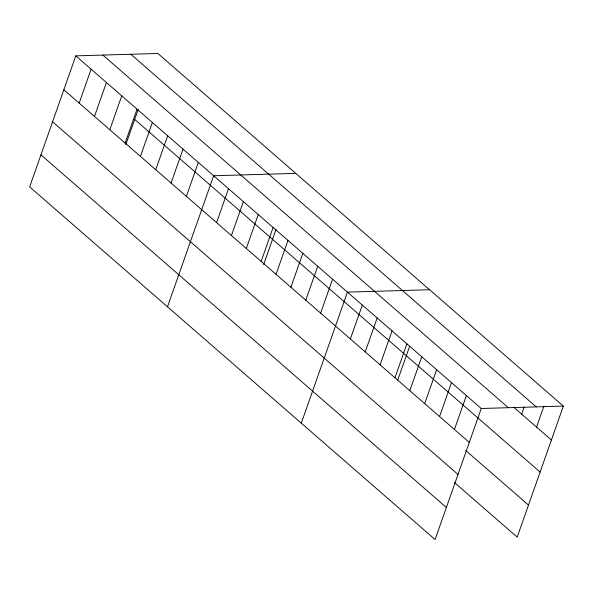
<?xml version="1.0" encoding="UTF-8"?>
<svg xmlns="http://www.w3.org/2000/svg" width="593" height="593" viewBox="0 0 593 593"><rect width="100%" height="100%" fill="white"/><g stroke="black" fill="none" stroke-linecap="round" stroke-linejoin="round"><path stroke-width="0.89" d="M75.793 55.868L29.65 186.906L435.092 539.534L481.234 408.495L75.793 55.868L157.908 53.466L563.35 406.094L517.207 537.132L454.364 482.48M79.173 103.1L91.114 69.188M94.487 116.421L106.429 82.509M109.801 129.741L121.743 95.829M125.123 143.061L137.065 109.149M125.805 144.633L138.243 109.312M140.437 156.389L152.379 122.469M155.751 169.709L167.693 135.797M171.073 183.029L183.015 149.117M186.387 196.35L198.329 162.438M167.5 306.796L213.643 175.758L295.759 173.364M216.571 222.605L228.513 188.685M231.433 235.532L243.382 201.62M246.303 248.46L258.244 214.547M261.165 261.387L273.114 227.475M263.655 264.53L276.093 229.202M276.034 274.322L287.976 240.41M290.904 287.249L302.845 253.337M305.766 300.177L317.707 266.264M320.635 313.111L332.577 279.199M301.296 423.165L347.439 292.127L429.554 289.725M350.367 338.966L362.308 305.054M365.229 351.901L377.17 317.981M380.098 364.828L392.04 330.916M394.96 377.756L406.909 343.844M397.755 380.024L409.593 346.416M409.83 390.683L421.771 356.771M424.692 403.618L436.641 369.706M439.561 416.545L451.503 382.633M454.431 429.473L466.372 395.561M521.677 414.151L524.123 407.191M536.539 427.079L543.892 406.205M481.234 408.495L563.35 406.094M130.816 54.26L536.25 406.887M513.568 407.095L551.408 440.006M102.893 55.075L508.334 407.702M134.678 119.43L540.119 472.058M63.851 89.78L469.293 442.408M465.646 450.428L528.489 505.08M52.569 121.832L458.004 474.459M40.939 154.855L446.381 507.482"/></g></svg>
